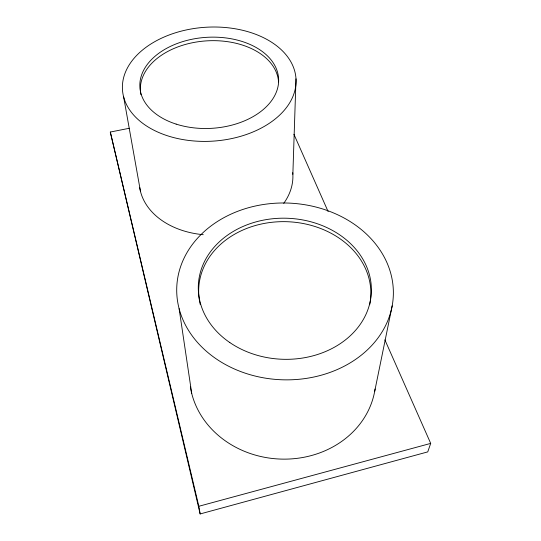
<?xml version="1.0" encoding="UTF-8"?>
<svg xmlns="http://www.w3.org/2000/svg" width="541" height="541" viewBox="0 0 541 541"><rect width="100%" height="100%" fill="white"/><g stroke="black" fill="none" stroke-linecap="round" stroke-linejoin="round"><path stroke-width="0.81" d="M292.857 174.31L296.001 78.844A86.939 57.048 -3.6 0 0 162.8 37.599A86.939 57.048 -3.6 0 0 168.887 136.224A86.939 57.048 -3.6 0 0 296.001 78.844M374.67 391.461L392.171 305.875A108.362 88.413 2.1 0 0 245.384 208.643A108.362 88.413 2.1 0 0 217.55 359.772A108.362 88.413 2.1 0 0 392.171 305.875M384.881 339.843L430.697 443.397L427.748 451.891L200.15 513.95L110.303 132.045L129.326 128.264M200.15 513.95L198.824 506.281L430.697 443.397M293.925 134.283L328.116 211.558M110.303 132.045L198.824 506.281M123.625 96.859L140.484 191.419M179.112 308.668L191.737 393.544M292.742 172.694A76.93 56.149 -3.9 0 1 283.741 203.362M203.24 234.693A76.93 56.149 -3.9 0 1 139.666 187.375M375.082 388.986A93.255 82.259 3.8 0 1 283.065 459.133A93.255 82.259 3.8 0 1 190.378 386.943M140.944 94.675A69.201 45.559 -3.6 0 1 203.463 41.116A69.201 45.559 -3.6 0 1 278.541 81.887M200.251 304.475A86.114 70.391 2.1 0 1 283.619 221.648A86.114 70.391 2.1 0 1 369.672 304.732M176.156 124.112A69.491 45.566 -3.6 0 0 278.629 79.155A69.491 45.566 -3.6 0 0 172.917 45.248A69.491 45.566 -3.6 0 0 176.156 124.112M229.817 342.554A86.58 70.553 2.1 0 0 370.22 301.425A86.58 70.553 2.1 0 0 254.5 222.297A86.58 70.553 2.1 0 0 229.817 342.554"/></g></svg>
